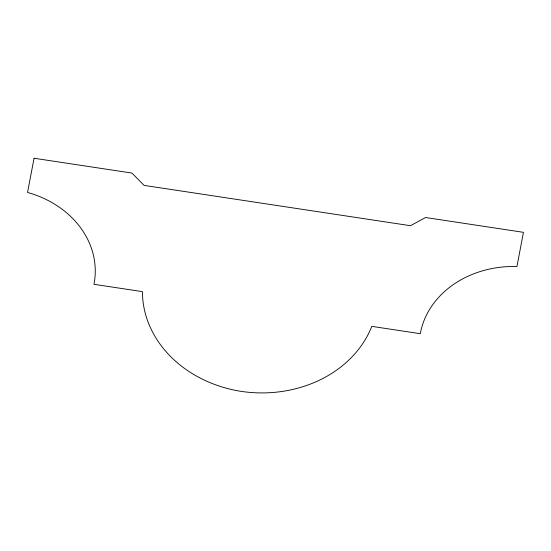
<?xml version="1.0" encoding="UTF-8"?>
<svg xmlns="http://www.w3.org/2000/svg" width="551" height="551" viewBox="0 0 551 551"><rect width="100%" height="100%" fill="white"/><g stroke="black" fill="none" stroke-linecap="round" stroke-linejoin="round"><path stroke-width="0.83" d="M34.059 158.247L27.55 192.451A96.322 81.052 3.3 0 1 93.959 284.302L142.44 291.637A118.169 99.442 3.3 0 0 241.434 391.41A118.169 99.442 3.3 0 0 371.794 326.357L420.275 333.699A96.322 81.052 3.3 0 1 516.941 266.532L523.45 232.329L425.572 217.514L410.488 225.71L144.1 185.391L131.937 173.062L34.059 158.247"/></g></svg>
